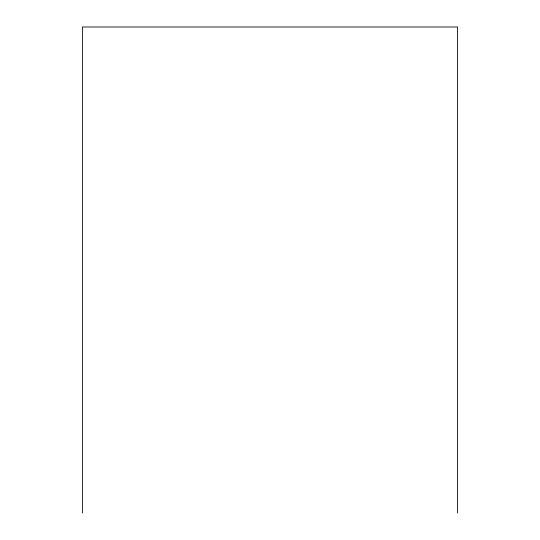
<?xml version="1.0" encoding="UTF-8"?>
<svg xmlns="http://www.w3.org/2000/svg" width="540" height="540" viewBox="0 0 540 540"><rect width="100%" height="100%" fill="white"/><g stroke="black" fill="none" stroke-linecap="round" stroke-linejoin="round"><path stroke-width="0.81" d="M457.61 513L457.61 27L82.391 27L82.391 513"/></g></svg>
